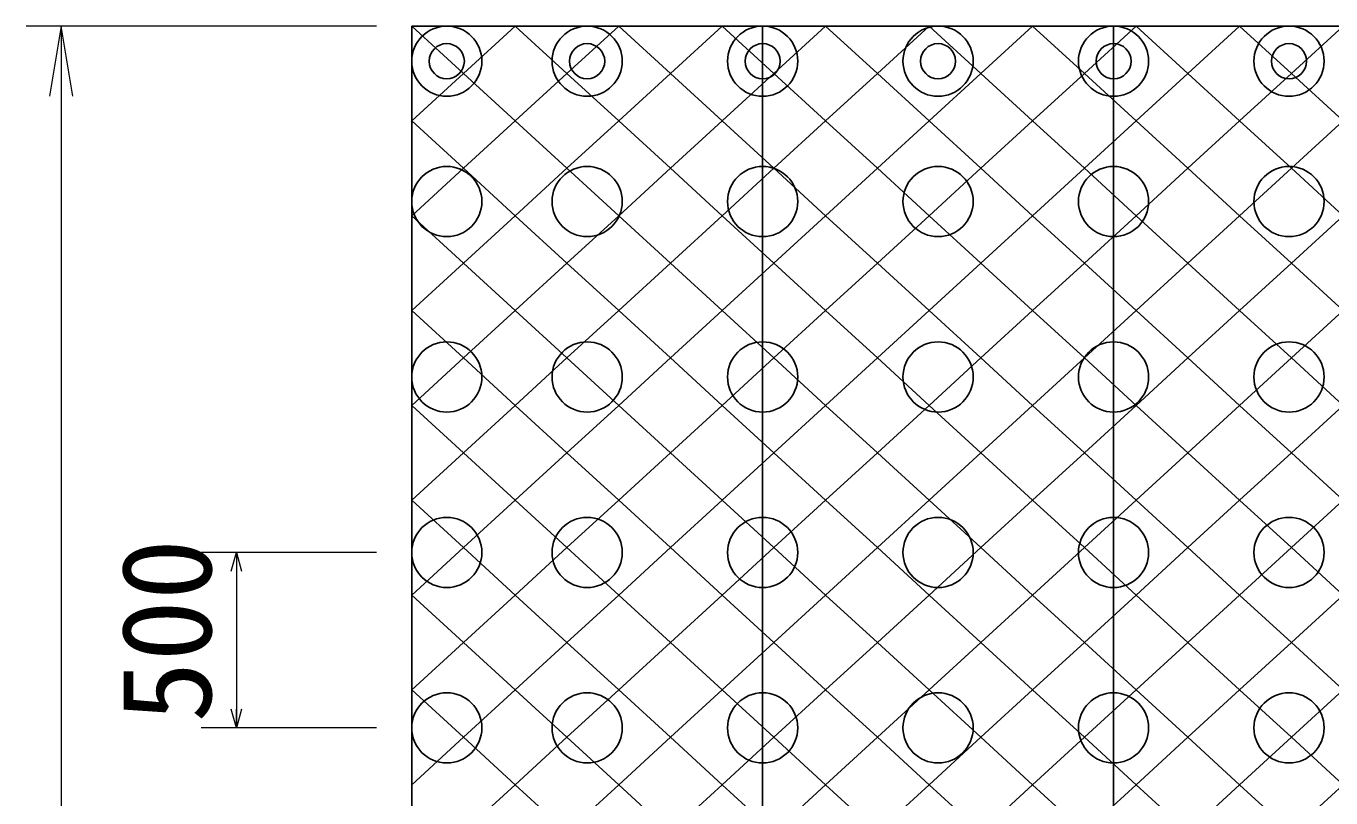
# Model space of a CAD drawing. Units: millimetres, scale not verified. Extents: x 690 to 40690, y 684 to 28809.
# Drawn here: x 25779 to 29497, y 16639 to 18839 of the extents above; entities that cross this region are included whole.
import ezdxf
from ezdxf.enums import TextEntityAlignment as Align

# ---------------------------------------------------------------- set-up
doc = ezdxf.new("R2010")
doc.units = ezdxf.units.MM
doc.header["$LTSCALE"] = 100
doc.layers.add('C-STR', color=1, linetype='Continuous', lineweight=25)
doc.layers.add('C-STR-DIM', color=1, linetype='Continuous', lineweight=13)
doc.styles.add('ＭＳ ゴシック', font='')
doc.styles.get('ＭＳ ゴシック').set_extended_font_data('MS Gothic')

msp = doc.modelspace()

# ---------------------------------------------------------------- linework, layer by layer
at = {"layer": 'C-STR'}
for p, q in [((26878.1, 18838.7), (27025.5, 18703.6)), ((27025.5, 18703.6), (27173, 18838.7)), ((27173, 18838.7), (27320.4, 18703.6)), ((27320.4, 18703.6), (27467.9, 18838.7)), ((27467.9, 18838.7), (27615.3, 18703.6)), ((27615.3, 18703.6), (27762.8, 18838.7)), ((27762.8, 18838.7), (27910.2, 18703.6)), ((27910.2, 18703.6), (28057.7, 18838.7)), ((28057.7, 18838.7), (28205.2, 18703.6)), ((28205.2, 18703.6), (28352.6, 18838.7)), ((28352.6, 18838.7), (28500.1, 18703.6)), ((28500.1, 18703.6), (28647.5, 18838.7)), ((28647.5, 18838.7), (28795, 18703.6)), ((28795, 18703.6), (28942.4, 18838.7)), ((28942.4, 18838.7), (29089.9, 18703.6)), ((29089.9, 18703.6), (29237.3, 18838.7)), ((29237.3, 18838.7), (29384.8, 18703.6)), ((29384.8, 18703.6), (29532.3, 18838.7)), ((26878.1, 18568.5), (27025.5, 18703.6)), ((27025.5, 18703.6), (27173, 18568.5)), ((27173, 18568.5), (27320.4, 18703.6)), ((27320.4, 18703.6), (27467.9, 18568.5)), ((27467.9, 18568.5), (27615.3, 18703.6)), ((27615.3, 18703.6), (27762.8, 18568.5)), ((27762.8, 18568.5), (27910.2, 18703.6)), ((27910.2, 18703.6), (28057.7, 18568.5)), ((28057.7, 18568.5), (28205.2, 18703.6)), ((28205.2, 18703.6), (28352.6, 18568.5)), ((28352.6, 18568.5), (28500.1, 18703.6)), ((28500.1, 18703.6), (28647.5, 18568.5)), ((28647.5, 18568.5), (28795, 18703.6)), ((28795, 18703.6), (28942.4, 18568.5)), ((28942.4, 18568.5), (29089.9, 18703.6)), ((29089.9, 18703.6), (29237.3, 18568.5)), ((29237.3, 18568.5), (29384.8, 18703.6)), ((29384.8, 18703.6), (29532.3, 18568.5)), ((26878.1, 18568.5), (27025.5, 18433.4)), ((27025.5, 18433.4), (27173, 18568.5)), ((27173, 18568.5), (27320.4, 18433.4)), ((27320.4, 18433.4), (27467.9, 18568.5)), ((27467.9, 18568.5), (27615.3, 18433.4)), ((27615.3, 18433.4), (27762.8, 18568.5)), ((27762.8, 18568.5), (27910.2, 18433.4)), ((27910.2, 18433.4), (28057.7, 18568.5)), ((28057.7, 18568.5), (28205.2, 18433.4)), ((28205.2, 18433.4), (28352.6, 18568.5)), ((28352.6, 18568.5), (28500.1, 18433.4)), ((28500.1, 18433.4), (28647.5, 18568.5)), ((28647.5, 18568.5), (28795, 18433.4)), ((28795, 18433.4), (28942.4, 18568.5)), ((28942.4, 18568.5), (29089.9, 18433.4)), ((29089.9, 18433.4), (29237.3, 18568.5)), ((29237.3, 18568.5), (29384.8, 18433.4)), ((29384.8, 18433.4), (29532.3, 18568.5)), ((26878.1, 18298.3), (27025.5, 18433.4)), ((27025.5, 18433.4), (27173, 18298.3)), ((27173, 18298.3), (27320.4, 18433.4)), ((27320.4, 18433.4), (27467.9, 18298.3)), ((27467.9, 18298.3), (27615.3, 18433.4)), ((27615.3, 18433.4), (27762.8, 18298.3)), ((27762.8, 18298.3), (27910.2, 18433.4)), ((27910.2, 18433.4), (28057.7, 18298.3)), ((28057.7, 18298.3), (28205.2, 18433.4)), ((28205.2, 18433.4), (28352.6, 18298.3)), ((28352.6, 18298.3), (28500.1, 18433.4)), ((28500.1, 18433.4), (28647.5, 18298.3)), ((28647.5, 18298.3), (28795, 18433.4)), ((28795, 18433.4), (28942.4, 18298.3)), ((28942.4, 18298.3), (29089.9, 18433.4)), ((29089.9, 18433.4), (29237.3, 18298.3)), ((29237.3, 18298.3), (29384.8, 18433.4)), ((29384.8, 18433.4), (29532.3, 18298.3)), ((26878.1, 18298.3), (27025.5, 18163.1)), ((27025.5, 18163.1), (27173, 18298.3)), ((27173, 18298.3), (27320.4, 18163.1)), ((27320.4, 18163.1), (27467.9, 18298.3)), ((27467.9, 18298.3), (27615.3, 18163.1)), ((27615.3, 18163.1), (27762.8, 18298.3)), ((27762.8, 18298.3), (27910.2, 18163.1)), ((27910.2, 18163.1), (28057.7, 18298.3)), ((28057.7, 18298.3), (28205.2, 18163.1)), ((28205.2, 18163.1), (28352.6, 18298.3)), ((28352.6, 18298.3), (28500.1, 18163.1)), ((28500.1, 18163.1), (28647.5, 18298.3)), ((28647.5, 18298.3), (28795, 18163.1)), ((28795, 18163.1), (28942.4, 18298.3)), ((28942.4, 18298.3), (29089.9, 18163.1)), ((29089.9, 18163.1), (29237.3, 18298.3)), ((29237.3, 18298.3), (29384.8, 18163.1)), ((29384.8, 18163.1), (29532.3, 18298.3)), ((26878.1, 18028), (27025.5, 18163.1)), ((27025.5, 18163.1), (27173, 18028)), ((27173, 18028), (27320.4, 18163.1)), ((27320.4, 18163.1), (27467.9, 18028)), ((27467.9, 18028), (27615.3, 18163.1)), ((27615.3, 18163.1), (27762.8, 18028)), ((27762.8, 18028), (27910.2, 18163.1)), ((27910.2, 18163.1), (28057.7, 18028)), ((28057.7, 18028), (28205.2, 18163.1)), ((28205.2, 18163.1), (28352.6, 18028)), ((28352.6, 18028), (28500.1, 18163.1)), ((28500.1, 18163.1), (28647.5, 18028)), ((28647.5, 18028), (28795, 18163.1)), ((28795, 18163.1), (28942.4, 18028)), ((28942.4, 18028), (29089.9, 18163.1)), ((29089.9, 18163.1), (29237.3, 18028)), ((29237.3, 18028), (29384.8, 18163.1)), ((29384.8, 18163.1), (29532.3, 18028)), ((26878.1, 18028), (27025.5, 17892.9)), ((27025.5, 17892.9), (27173, 18028)), ((27173, 18028), (27320.4, 17892.9)), ((27320.4, 17892.9), (27467.9, 18028)), ((27467.9, 18028), (27615.3, 17892.9)), ((27615.3, 17892.9), (27762.8, 18028)), ((27762.8, 18028), (27910.2, 17892.9)), ((27910.2, 17892.9), (28057.7, 18028)), ((28057.7, 18028), (28205.2, 17892.9)), ((28205.2, 17892.9), (28352.6, 18028)), ((28352.6, 18028), (28500.1, 17892.9)), ((28500.1, 17892.9), (28647.5, 18028)), ((28647.5, 18028), (28795, 17892.9)), ((28795, 17892.9), (28942.4, 18028)), ((28942.4, 18028), (29089.9, 17892.9)), ((29089.9, 17892.9), (29237.3, 18028)), ((29237.3, 18028), (29384.8, 17892.9)), ((29384.8, 17892.9), (29532.3, 18028)), ((26878.1, 17757.8), (27025.5, 17892.9)), ((27025.5, 17892.9), (27173, 17757.8)), ((27173, 17757.8), (27320.4, 17892.9)), ((27320.4, 17892.9), (27467.9, 17757.8)), ((27467.9, 17757.8), (27615.3, 17892.9)), ((27615.3, 17892.9), (27762.8, 17757.8)), ((27762.8, 17757.8), (27910.2, 17892.9)), ((27910.2, 17892.9), (28057.7, 17757.8)), ((28057.7, 17757.8), (28205.2, 17892.9)), ((28205.2, 17892.9), (28352.6, 17757.8)), ((28352.6, 17757.8), (28500.1, 17892.9)), ((28500.1, 17892.9), (28647.5, 17757.8)), ((28647.5, 17757.8), (28795, 17892.9)), ((28795, 17892.9), (28942.4, 17757.8)), ((28942.4, 17757.8), (29089.9, 17892.9)), ((29089.9, 17892.9), (29237.3, 17757.8)), ((29237.3, 17757.8), (29384.8, 17892.9)), ((29384.8, 17892.9), (29532.3, 17757.8)), ((26878.1, 17757.8), (27025.5, 17622.7)), ((27025.5, 17622.7), (27173, 17757.8)), ((27173, 17757.8), (27320.4, 17622.7)), ((27320.4, 17622.7), (27467.9, 17757.8)), ((27467.9, 17757.8), (27615.3, 17622.7)), ((27615.3, 17622.7), (27762.8, 17757.8)), ((27762.8, 17757.8), (27910.2, 17622.7)), ((27910.2, 17622.7), (28057.7, 17757.8)), ((28057.7, 17757.8), (28205.2, 17622.7)), ((28205.2, 17622.7), (28352.6, 17757.8)), ((28352.6, 17757.8), (28500.1, 17622.7)), ((28500.1, 17622.7), (28647.5, 17757.8)), ((28647.5, 17757.8), (28795, 17622.7)), ((28795, 17622.7), (28942.4, 17757.8)), ((28942.4, 17757.8), (29089.9, 17622.7)), ((29089.9, 17622.7), (29237.3, 17757.8)), ((29237.3, 17757.8), (29384.8, 17622.7)), ((29384.8, 17622.7), (29532.3, 17757.8)), ((26878.1, 17487.5), (27025.5, 17622.7)), ((27025.5, 17622.7), (27173, 17487.5)), ((27173, 17487.5), (27320.4, 17622.7)), ((27320.4, 17622.7), (27467.9, 17487.5)), ((27467.9, 17487.5), (27615.3, 17622.7)), ((27615.3, 17622.7), (27762.8, 17487.5)), ((27762.8, 17487.5), (27910.2, 17622.7)), ((27910.2, 17622.7), (28057.7, 17487.5)), ((28057.7, 17487.5), (28205.2, 17622.7)), ((28205.2, 17622.7), (28352.6, 17487.5)), ((28352.6, 17487.5), (28500.1, 17622.7)), ((28500.1, 17622.7), (28647.5, 17487.5)), ((28647.5, 17487.5), (28795, 17622.7)), ((28795, 17622.7), (28942.4, 17487.5)), ((28942.4, 17487.5), (29089.9, 17622.7)), ((29089.9, 17622.7), (29237.3, 17487.5)), ((29237.3, 17487.5), (29384.8, 17622.7)), ((29384.8, 17622.7), (29532.3, 17487.5)), ((26878.1, 17487.5), (27025.5, 17352.4)), ((27025.5, 17352.4), (27173, 17487.5)), ((27173, 17487.5), (27320.4, 17352.4)), ((27320.4, 17352.4), (27467.9, 17487.5)), ((27467.9, 17487.5), (27615.3, 17352.4)), ((27615.3, 17352.4), (27762.8, 17487.5)), ((27762.8, 17487.5), (27910.2, 17352.4)), ((27910.2, 17352.4), (28057.7, 17487.5)), ((28057.7, 17487.5), (28205.2, 17352.4)), ((28205.2, 17352.4), (28352.6, 17487.5)), ((28352.6, 17487.5), (28500.1, 17352.4)), ((28500.1, 17352.4), (28647.5, 17487.5)), ((28647.5, 17487.5), (28795, 17352.4)), ((28795, 17352.4), (28942.4, 17487.5)), ((28942.4, 17487.5), (29089.9, 17352.4)), ((29089.9, 17352.4), (29237.3, 17487.5)), ((29237.3, 17487.5), (29384.8, 17352.4)), ((29384.8, 17352.4), (29532.3, 17487.5)), ((26878.1, 17217.3), (27025.5, 17352.4)), ((27025.5, 17352.4), (27173, 17217.3)), ((27173, 17217.3), (27320.4, 17352.4)), ((27320.4, 17352.4), (27467.9, 17217.3)), ((27467.9, 17217.3), (27615.3, 17352.4)), ((27615.3, 17352.4), (27762.8, 17217.3)), ((27762.8, 17217.3), (27910.2, 17352.4)), ((27910.2, 17352.4), (28057.7, 17217.3)), ((28057.7, 17217.3), (28205.2, 17352.4)), ((28205.2, 17352.4), (28352.6, 17217.3)), ((28352.6, 17217.3), (28500.1, 17352.4)), ((28500.1, 17352.4), (28647.5, 17217.3)), ((28647.5, 17217.3), (28795, 17352.4)), ((28795, 17352.4), (28942.4, 17217.3)), ((28942.4, 17217.3), (29089.9, 17352.4)), ((29089.9, 17352.4), (29237.3, 17217.3)), ((29237.3, 17217.3), (29384.8, 17352.4)), ((29384.8, 17352.4), (29532.3, 17217.3)), ((26878.1, 17217.3), (27025.5, 17082.2)), ((27025.5, 17082.2), (27173, 17217.3)), ((27173, 17217.3), (27320.4, 17082.2)), ((27320.4, 17082.2), (27467.9, 17217.3)), ((27467.9, 17217.3), (27615.3, 17082.2)), ((27615.3, 17082.2), (27762.8, 17217.3)), ((27762.8, 17217.3), (27910.2, 17082.2)), ((27910.2, 17082.2), (28057.7, 17217.3)), ((28057.7, 17217.3), (28205.2, 17082.2)), ((28205.2, 17082.2), (28352.6, 17217.3)), ((28352.6, 17217.3), (28500.1, 17082.2)), ((28500.1, 17082.2), (28647.5, 17217.3)), ((28647.5, 17217.3), (28795, 17082.2)), ((28795, 17082.2), (28942.4, 17217.3)), ((28942.4, 17217.3), (29089.9, 17082.2)), ((29089.9, 17082.2), (29237.3, 17217.3)), ((29237.3, 17217.3), (29384.8, 17082.2)), ((29384.8, 17082.2), (29532.3, 17217.3)), ((26878.1, 16947.1), (27025.5, 17082.2)), ((27025.5, 17082.2), (27173, 16947.1)), ((27173, 16947.1), (27320.4, 17082.2)), ((27320.4, 17082.2), (27467.9, 16947.1)), ((27467.9, 16947.1), (27615.3, 17082.2)), ((27615.3, 17082.2), (27762.8, 16947.1)), ((27762.8, 16947.1), (27910.2, 17082.2)), ((27910.2, 17082.2), (28057.7, 16947.1)), ((28057.7, 16947.1), (28205.2, 17082.2)), ((28205.2, 17082.2), (28352.6, 16947.1)), ((28352.6, 16947.1), (28500.1, 17082.2)), ((28500.1, 17082.2), (28647.5, 16947.1)), ((28647.5, 16947.1), (28795, 17082.2)), ((28795, 17082.2), (28942.4, 16947.1)), ((28942.4, 16947.1), (29089.9, 17082.2)), ((29089.9, 17082.2), (29237.3, 16947.1)), ((29237.3, 16947.1), (29384.8, 17082.2)), ((29384.8, 17082.2), (29532.3, 16947.1)), ((26878.1, 16947.1), (27025.5, 16812)), ((27025.5, 16812), (27173, 16947.1)), ((27173, 16947.1), (27320.4, 16812)), ((27320.4, 16812), (27467.9, 16947.1)), ((27467.9, 16947.1), (27615.3, 16812)), ((27615.3, 16812), (27762.8, 16947.1)), ((27762.8, 16947.1), (27910.2, 16812)), ((27910.2, 16812), (28057.7, 16947.1)), ((28057.7, 16947.1), (28205.2, 16812)), ((28205.2, 16812), (28352.6, 16947.1)), ((28352.6, 16947.1), (28500.1, 16812)), ((28500.1, 16812), (28647.5, 16947.1)), ((28647.5, 16947.1), (28795, 16812)), ((28795, 16812), (28942.4, 16947.1)), ((28942.4, 16947.1), (29089.9, 16812)), ((29089.9, 16812), (29237.3, 16947.1)), ((29237.3, 16947.1), (29384.8, 16812)), ((29384.8, 16812), (29532.3, 16947.1)), ((26878.1, 16676.8), (27025.5, 16812)), ((27025.5, 16812), (27173, 16676.8)), ((27173, 16676.8), (27320.4, 16812)), ((27320.4, 16812), (27467.9, 16676.8)), ((27467.9, 16676.8), (27615.3, 16812)), ((27615.3, 16812), (27762.8, 16676.8)), ((27762.8, 16676.8), (27910.2, 16812)), ((27910.2, 16812), (28057.7, 16676.8)), ((28057.7, 16676.8), (28205.2, 16812)), ((28205.2, 16812), (28352.6, 16676.8)), ((28352.6, 16676.8), (28500.1, 16812)), ((28500.1, 16812), (28647.5, 16676.8)), ((28647.5, 16676.8), (28795, 16812)), ((28795, 16812), (28942.4, 16676.8)), ((28942.4, 16676.8), (29089.9, 16812)), ((29089.9, 16812), (29237.3, 16676.8)), ((29237.3, 16676.8), (29384.8, 16812)), ((29384.8, 16812), (29532.3, 16676.8)), ((27025.5, 16541.7), (27173, 16676.8)), ((27173, 16676.8), (27320.4, 16541.7)), ((27320.4, 16541.7), (27467.9, 16676.8)), ((27467.9, 16676.8), (27615.3, 16541.7)), ((27615.3, 16541.7), (27762.8, 16676.8)), ((27762.8, 16676.8), (27910.2, 16541.7)), ((27910.2, 16541.7), (28057.7, 16676.8)), ((28057.7, 16676.8), (28205.2, 16541.7)), ((28205.2, 16541.7), (28352.6, 16676.8)), ((28352.6, 16676.8), (28500.1, 16541.7)), ((28500.1, 16541.7), (28647.5, 16676.8)), ((28647.5, 16676.8), (28795, 16541.7)), ((28795, 16541.7), (28942.4, 16676.8)), ((28942.4, 16676.8), (29089.9, 16541.7)), ((29089.9, 16541.7), (29237.3, 16676.8)), ((29237.3, 16676.8), (29384.8, 16541.7)), ((29384.8, 16541.7), (29532.3, 16676.8))]:
    msp.add_line(p, q, dxfattribs=at)
at = {"layer": 'C-STR', "color": 7}
for p, q in [((36878.1, 18838.7), (26878.1, 18838.7)), ((26878.1, 18838.7), (26878.1, 8838.7)), ((27878.1, 18838.7), (27878.1, 8838.7)), ((28878.1, 18838.7), (28878.1, 8838.7))]:
    msp.add_line(p, q, dxfattribs=at)
for centre, radius in [((26978.1, 18738.7), 100), ((27378.1, 18738.7), 100), ((27878.1, 18738.7), 100), ((28378.1, 18738.7), 100), ((28878.1, 18738.7), 100), ((29378.1, 18738.7), 100), ((26978.1, 18738.7), 50), ((27378.1, 18738.7), 50), ((27878.1, 18738.7), 50), ((28378.1, 18738.7), 50), ((28878.1, 18738.7), 50), ((29378.1, 18738.7), 50), ((26978.1, 18338.7), 100), ((27378.1, 18338.7), 100), ((27878.1, 18338.7), 100), ((28378.1, 18338.7), 100), ((28878.1, 18338.7), 100), ((29378.1, 18338.7), 100), ((26978.1, 17838.7), 100), ((27378.1, 17838.7), 100), ((27878.1, 17838.7), 100), ((28378.1, 17838.7), 100), ((28878.1, 17838.7), 100), ((29378.1, 17838.7), 100), ((26978.1, 17338.7), 100), ((27378.1, 17338.7), 100), ((27878.1, 17338.7), 100), ((28378.1, 17338.7), 100), ((28878.1, 17338.7), 100), ((29378.1, 17338.7), 100), ((26978.1, 16838.7), 100), ((27378.1, 16838.7), 100), ((27878.1, 16838.7), 100), ((28378.1, 16838.7), 100), ((28878.1, 16838.7), 100), ((29378.1, 16838.7), 100)]:
    msp.add_circle(centre, radius, dxfattribs=at)
at = {"layer": 'C-STR-DIM'}
for p, q in [((26778.1, 18838.7), (25779.3, 18838.7)), ((25879.3, 18838.7), (25879.3, 8838.7)), ((26778.1, 17338.7), (26278.4, 17338.7)), ((26364.1, 17285.4), (26378.4, 17338.7)), ((26378.4, 17338.7), (26378.4, 16838.7)), ((26378.4, 17338.7), (26392.7, 17285.4)), ((26378.4, 17338.7), (26378.4, 17285.4)), ((26378.4, 16838.7), (26364.1, 16892.1)), ((26392.7, 16892.1), (26378.4, 16838.7)), ((26378.4, 16838.7), (26378.4, 16892.1)), ((26778.1, 16838.7), (26278.4, 16838.7))]:
    msp.add_line(p, q, dxfattribs=at)
msp.add_lwpolyline([(25912.6, 18638.7), (25879.3, 18838.7), (25846, 18638.7)], dxfattribs=at)

# ---------------------------------------------------------------- texts
at = {"layer": 'C-STR-DIM', "color": 7, "style": 'ＭＳ ゴシック'}
msp.add_text('500', height=256.6, rotation=90, dxfattribs=at).set_placement((26178.4, 17115.4), align=Align.MIDDLE_CENTER)

doc.saveas('drawing.dxf')
